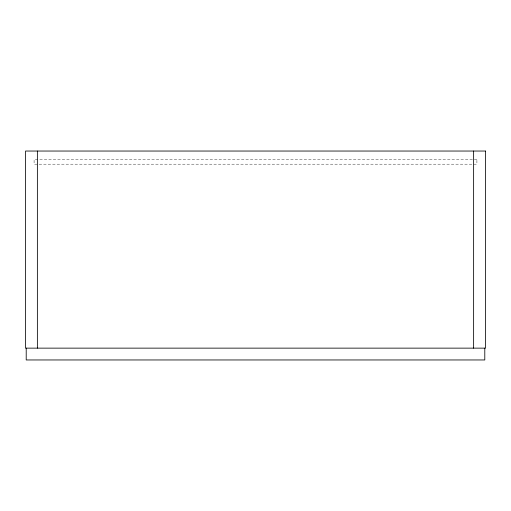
<?xml version="1.0" encoding="UTF-8"?>
<svg xmlns="http://www.w3.org/2000/svg" width="511" height="511" viewBox="0 0 511 511"><rect width="100%" height="100%" fill="white"/><g stroke="black" fill="none" stroke-linecap="round" stroke-linejoin="round"><path stroke-width="0.38" stroke-dasharray="2.56 1.92" d="M476.91 159.579L34.09 159.579L34.09 164.178L476.91 164.178L476.91 159.579"/><path stroke-width="0.77" d="M484.792 348.138L484.792 359.961L26.208 359.961L26.208 348.138M473.627 151.039L473.627 348.138M37.373 151.039L37.373 348.138M485.45 151.039L25.55 151.039L25.55 348.138L485.45 348.138L485.45 151.039"/></g></svg>
